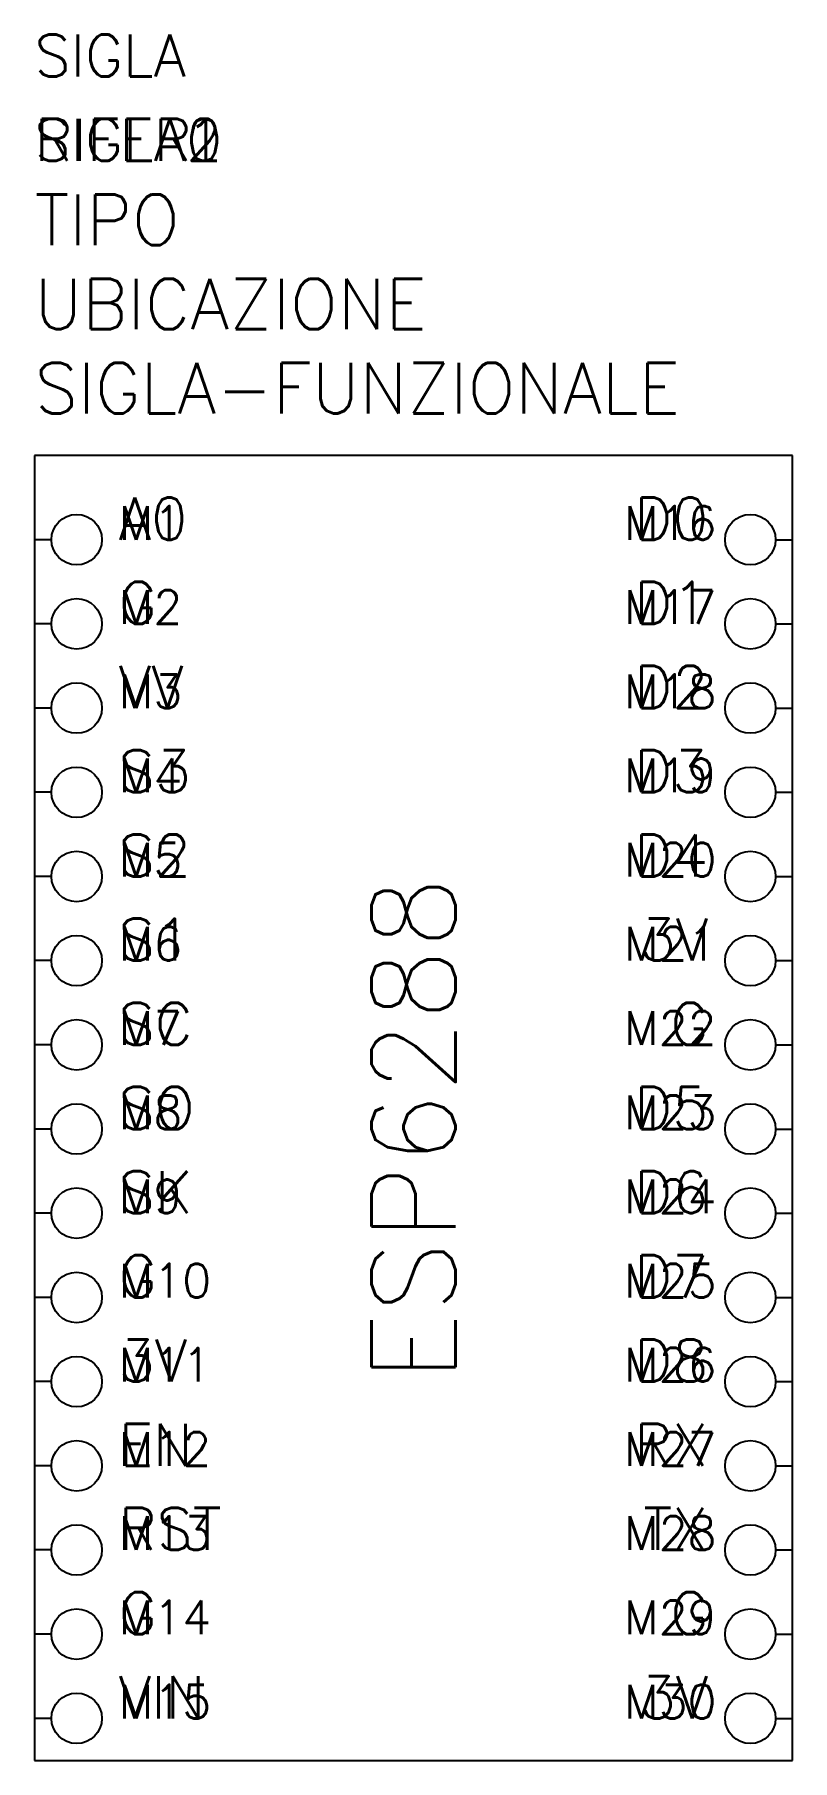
# Model space of a CAD drawing. Extents: x 0 to 45, y 0 to 102.
import ezdxf

# ---------------------------------------------------------------- set-up
doc = ezdxf.new("R2010")
doc.units = 0
doc.header["$LTSCALE"] = 4
doc.layers.get('0').update_dxf_attribs({"linetype": 'CONTINUOUS'})
doc.styles.get("Standard").update_dxf_attribs({"font": 'romans.shx'})

msp = doc.modelspace()

# ---------------------------------------------------------------- linework, layer by layer
for p, q in [((0, 77.5), (0, 0)), ((45, 77.5), (0, 77.5)), ((45, 0), (45, 77.5)), ((1, 72.5), (0, 72.5)), ((44, 72.5), (45, 72.5)), ((1, 67.5), (0, 67.5)), ((44, 67.5), (45, 67.5)), ((1, 62.5), (0, 62.5)), ((44, 62.5), (45, 62.5)), ((1, 57.5), (0, 57.5)), ((44, 57.5), (45, 57.5)), ((1, 52.5), (0, 52.5)), ((44, 52.5), (45, 52.5)), ((1, 47.5), (0, 47.5)), ((44, 47.5), (45, 47.5)), ((1, 42.5), (0, 42.5)), ((44, 42.5), (45, 42.5)), ((1, 37.5), (0, 37.5)), ((44, 37.5), (45, 37.5)), ((1, 32.5), (0, 32.5)), ((44, 32.5), (45, 32.5)), ((1, 27.5), (0, 27.5)), ((44, 27.5), (45, 27.5)), ((1, 22.5), (0, 22.5)), ((44, 22.5), (45, 22.5)), ((1, 17.5), (0, 17.5)), ((44, 17.5), (45, 17.5)), ((1, 12.5), (0, 12.5)), ((44, 12.5), (45, 12.5)), ((1, 7.5), (0, 7.5)), ((44, 7.5), (45, 7.5)), ((1, 2.5), (0, 2.5)), ((44, 2.5), (45, 2.5)), ((0, 0), (45, 0))]:
    msp.add_line(p, q)
for centre in [(2.5, 72.5), (42.5, 72.5), (2.5, 67.5), (42.5, 67.5), (2.5, 62.5), (42.5, 62.5), (2.5, 57.5), (42.5, 57.5), (2.5, 52.5), (42.5, 52.5), (2.5, 47.5), (42.5, 47.5), (2.5, 42.5), (42.5, 42.5), (2.5, 37.5), (42.5, 37.5), (2.5, 32.5), (42.5, 32.5), (2.5, 27.5), (42.5, 27.5), (2.5, 22.5), (42.5, 22.5), (2.5, 17.5), (2.5, 17.5), (42.5, 17.5), (42.5, 17.5), (2.5, 12.5), (42.5, 12.5), (2.5, 7.5), (42.5, 7.5), (2.5, 2.5), (42.5, 2.5)]:
    msp.add_circle(centre, 1.5)

# ---------------------------------------------------------------- texts
at = {"char_height": 2.5}
for s, insert, attachment_point in [('A0', (5, 75), 1), ('D0', (40, 75), 3), ('G', (5, 70), 1), ('D1', (40, 70), 3), ('VV', (5, 65), 1), ('D2', (40, 65), 3), ('S3', (5, 60), 1), ('D3', (40, 60), 3), ('S2', (5, 55), 1), ('D4', (40, 55), 3), ('S1', (5, 50), 1), ('3V', (40, 50), 3), ('SC', (5, 45), 1), ('G', (40, 45), 3), ('SO', (5, 40), 1), ('D5', (40, 40), 3), ('SK', (5, 35), 1), ('D6', (40, 35), 3), ('G', (5, 30), 1), ('D7', (40, 30), 3), ('3V', (5, 25), 1), ('D8', (40, 25), 3), ('EN', (5, 20), 1), ('RX', (40, 20), 3), ('RST', (5, 15), 1), ('TX', (40, 15), 3), ('G', (5, 10), 1), ('G', (40, 10), 3), ('VIN', (5, 5), 1), ('3V', (40, 5), 3)]:
    msp.add_mtext_dynamic_manual_height_columns(s, width=7.5, gutter_width=1, heights=[0], dxfattribs=dict(at, insert=insert, attachment_point=attachment_point))
at = {"insert": (20, 22.5), "char_height": 5, "attachment_point": 1, "rotation": 90}
msp.add_mtext_dynamic_manual_height_columns('ESP6288', width=60, gutter_width=1, heights=[0], dxfattribs=at)
at = {"color": 3}
for tag, p, s, height, flags in [('SIGLA', (0, 100), 'SIGLA ?', 2.5, 8), ('SIGLA0', (0, 95), '', 2.5, 9), ('SIGLA1', (0, 95), '', 2.5, 9), ('SIGLA2', (0, 95), '', 2.5, 9), ('RIFER', (0, 95), 'RIFER ?', 2.5, 8), ('TIPO', (0, 90), '', 3, 9), ('UBICAZIONE', (0, 85), '', 3, 8), ('SIGLA-FUNZIONALE', (0, 80), '', 3, 9)]:
    msp.add_attdef(tag, p, s, height=height, dxfattribs=dict(at, flags=flags))
at = {"color": 4, "flags": 8}
for tag, p in [('M1', (5, 72.5)), ('M16', (35, 72.5)), ('M2', (5, 67.5)), ('M17', (35, 67.5)), ('M3', (5, 62.5)), ('M18', (35, 62.5)), ('M4', (5, 57.5)), ('M19', (35, 57.5)), ('M5', (5, 52.5)), ('M20', (35, 52.5)), ('M6', (5, 47.5)), ('M21', (35, 47.5)), ('M7', (5, 42.5)), ('M22', (35, 42.5)), ('M8', (5, 37.5)), ('M23', (35, 37.5)), ('M9', (5, 32.5)), ('M24', (35, 32.5)), ('M10', (5, 27.5)), ('M25', (35, 27.5)), ('M11', (5, 22.5)), ('M26', (35, 22.5)), ('M12', (5, 17.5)), ('M27', (35, 17.5)), ('M13', (5, 12.5)), ('M28', (35, 12.5)), ('M14', (5, 7.5)), ('M29', (35, 7.5)), ('M15', (5, 2.5)), ('M30', (35, 2.5))]:
    msp.add_attdef(tag, p, '', height=2, dxfattribs=at)
at = {"flags": 9}
for tag, p, s, height in [('F1', (0, 72.5), '', 0.00001), ('F16', (45, 72.5), '', 0.00001), ('F2', (0, 67.5), '', 0.00001), ('F17', (45, 67.5), '', 0.00001), ('F3', (0, 62.5), '', 0.00001), ('F18', (45, 62.5), '', 0.00001), ('F4', (0, 57.5), '', 0.00001), ('F19', (45, 57.5), '', 0.00001), ('F5', (0, 52.5), '', 0.00001), ('F20', (45, 52.5), '', 0.00001), ('F6', (0, 47.5), '', 0.00001), ('F21', (45, 47.5), '', 0.00001), ('F7', (0, 42.5), '', 0.00001), ('F22', (45, 42.5), '', 0.00001), ('F8', (0, 37.5), '', 0.00001), ('F23', (45, 37.5), '', 0.00001), ('F9', (0, 32.5), '', 0.00001), ('F24', (45, 32.5), '', 0.00001), ('F10', (1, 27.5), '', 0.00001), ('F25', (45, 27.5), '', 0.00001), ('F11', (0, 22.5), '', 0.00001), ('F26', (45, 22.5), '', 0.00001), ('F12', (0, 17.5), '', 0.00001), ('F27', (45, 17.5), '', 0.00001), ('F13', (0, 12.5), '', 0.00001), ('F28', (45, 12.5), '', 0.00001), ('F14', (0, 7.5), '', 0.00001), ('F29', (45, 7.5), '', 0.00001), ('F15', (0, 2.5), '', 0.00001), ('F30', (45, 2.5), '', 0.00001), ('TIPOSIG', (0, 0), '3', 0.00000001), ('POSIZIONE', (0, 0), '', 0.00000001), ('P-TABELLA', (0, 0), '', 0.00000001), ('T-TABELLA', (0, 0), '', 0.00000001), ('H-TABELLA', (0, 0), '', 0.00000001), ('CODICE', (0, 0), '1xNNN', 0.00000001), ('NOTE1', (0, 0), '', 0.00000001), ('NOTE2', (0, 0), '', 0.00000001)]:
    msp.add_attdef(tag, p, s, height=height, dxfattribs=at)
for tag in ['DEN1', 'DEN1-A', 'DEN1-TRAD-ID']:
    msp.add_attdef(tag, (0, 0), '', height=0.00000001)

doc.saveas('drawing.dxf')
